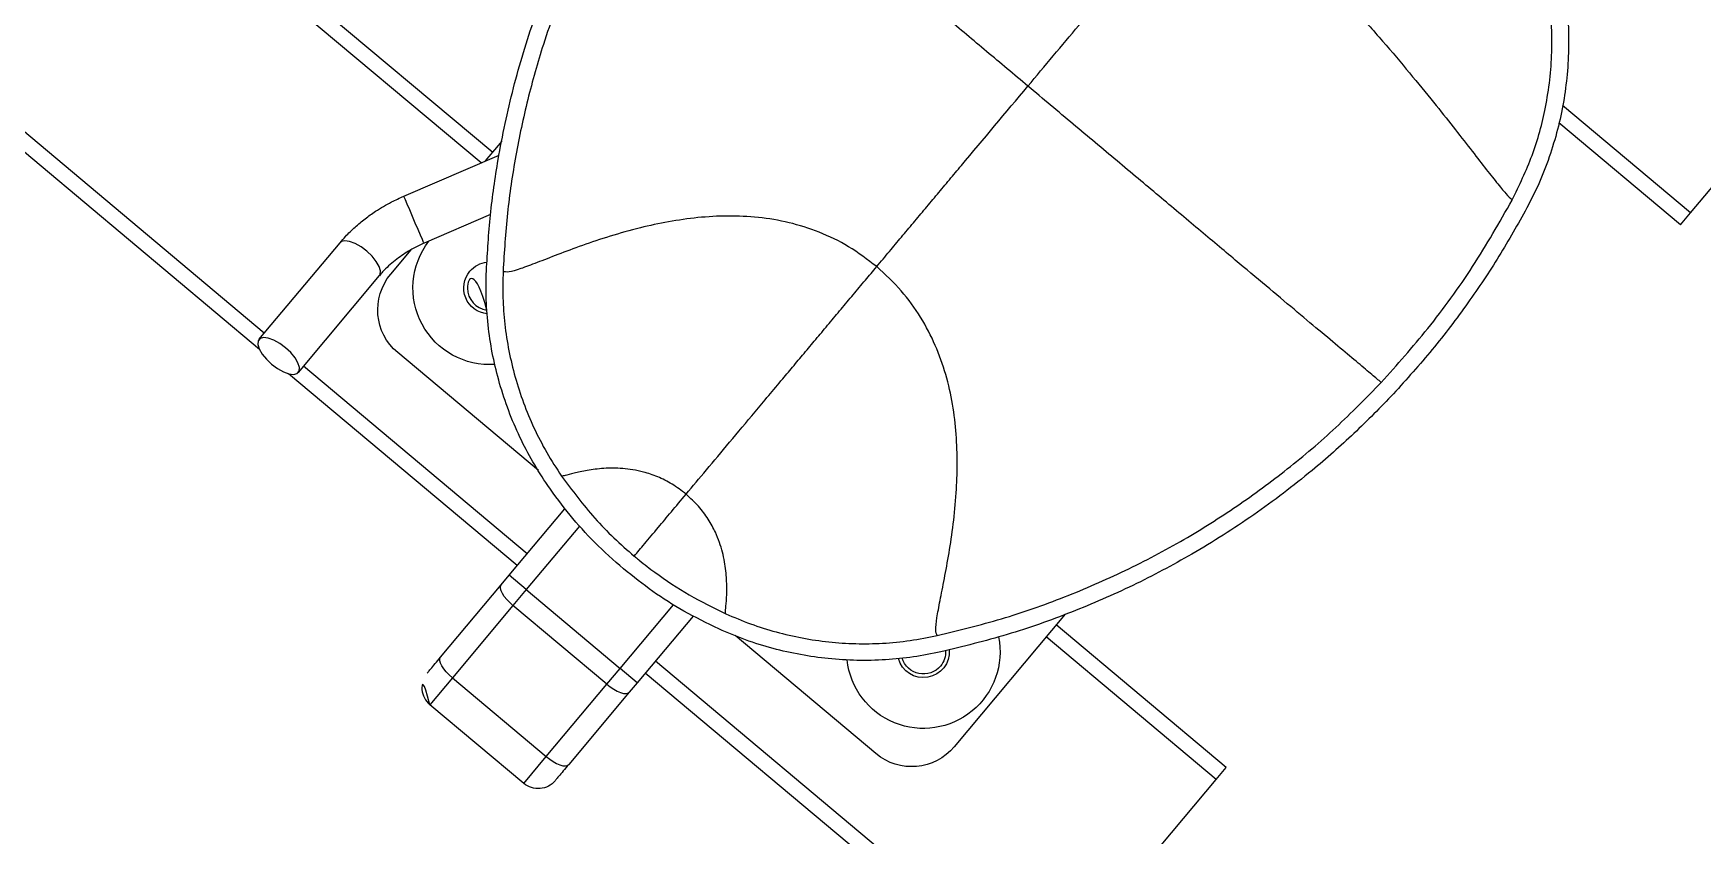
# Model space of a CAD drawing. Header units: metres. Extents: x 822482 to 822767, y 9662202 to 9662512.
# Drawn here: x 822652.085 to 822652.3893, y 9662449.8972 to 9662450.0434 of the extents above; entities that cross this region are included whole.
import ezdxf

# ---------------------------------------------------------------- set-up
doc = ezdxf.new("R2010")
doc.units = ezdxf.units.M
doc.layers.add('ARQ_NE_EQUIPAMENTOS', color=7, linetype='Continuous')

# ---------------------------------------------------------------- blocks, each defined once
blk = doc.blocks.new('fermentadora')
at = {"color": 8, "linetype": 'Continuous', "lineweight": 25}
for p, q in [((2278.13254987267, 2191.80699158904), (2278.132511578493, 2191.714780204069)), ((2278.135393413354, 2191.806990408154), (2278.135355119176, 2191.714779023184)), ((2278.135393413354, 2191.806990408154), (2278.184545736035, 2191.80696999584)), ((2278.184545736035, 2191.80696999584), (2278.1845289507, 2191.766551346891)), ((2278.184545736035, 2191.80696999584), (2278.187389246453, 2191.806968814968)), ((2278.187389246453, 2191.806968814968), (2278.187372461119, 2191.766550166018)), ((2278.316363321112, 2191.806915253728), (2278.316351302341, 2191.777974366545)), ((2278.316363321112, 2191.806915253728), (2278.319206846663, 2191.806914072849)), ((2278.319206846663, 2191.806914072849), (2278.319194205123, 2191.77647357229)), ((2278.319206846663, 2191.806914072849), (2278.368359169344, 2191.806893660535)), ((2278.300737095041, 2191.783452245679), (2278.300718052081, 2191.783456218377)), ((2278.300097526829, 2191.780473440883), (2278.300116395788, 2191.780469528788)), ((2278.189903040722, 2191.766549115101), (2278.158429470479, 2191.766562185662)), ((2278.148269808984, 2191.756410959011), (2278.148255901655, 2191.722922473873)), ((2278.127943778271, 2191.714782101016), (2278.110754874012, 2191.714789239342)), ((2278.130206764876, 2191.714781161228), (2278.127943778271, 2191.714782101016)), ((2278.130206764876, 2191.714781161228), (2278.130205077911, 2191.710718992678)), ((2278.146041300208, 2191.714774585353), (2278.130206764876, 2191.714781161228)), ((2278.102860744712, 2191.71073034842), (2278.102851466387, 2191.688388383565)), ((2278.102860744712, 2191.71073034842), (2278.109244539399, 2191.710727697314)), ((2278.109235261074, 2191.688385732459), (2278.109244539399, 2191.710727697314)), ((2278.109244539399, 2191.710727697314), (2278.126433443658, 2191.710720558988)), ((2278.126433443658, 2191.710720558988), (2278.126424165333, 2191.688378594133)), ((2278.126433443658, 2191.710720558988), (2278.130205077911, 2191.710718992678)), ((2278.130195799586, 2191.688377027823), (2278.130205077911, 2191.710718992678)), ((2278.130205077911, 2191.710718992678), (2278.145323151635, 2191.710712699208)), ((2278.109235261074, 2191.688385732459), (2278.102851466387, 2191.688388383565)), ((2278.126424165333, 2191.688378594133), (2278.109235261074, 2191.688385732459)), ((2278.130195799586, 2191.688377027823), (2278.126424165333, 2191.688378594133)), ((2278.130195799586, 2191.688377027823), (2278.130194112615, 2191.684314844141)), ((2278.145313964113, 2191.688370749448), (2278.130195799586, 2191.688377027823)), ((2278.110742221751, 2191.684322922255), (2278.12793112601, 2191.684315783929)), ((2278.12793112601, 2191.684315783929), (2278.130194112615, 2191.684314844141)), ((2278.130194112615, 2191.684314844141), (2278.146028844673, 2191.684308268184)), ((2278.132498926231, 2191.684313886982), (2278.132476325208, 2191.629891209506)), ((2278.135342466915, 2191.684312706097), (2278.135320367633, 2191.6310982073)), ((2278.148236475591, 2191.67614501446), (2278.148222573878, 2191.642670050462)), ((2278.17836768014, 2191.639481583657), (2278.16657039065, 2191.633549240492)), ((2278.170767770312, 2191.625202159677), (2278.187688108387, 2191.633710653886)), ((2278.156811643103, 2191.631089282255), (2278.133801762614, 2191.631098837956)), ((2278.158373800532, 2191.632510396533), (2278.16418209549, 2191.632507984424)), ((2278.18447311232, 2191.632093976483), (2278.184441354881, 2191.555622887439)), ((2278.185278995507, 2191.632499223158), (2278.189978556868, 2191.632497271492)), ((2278.187316791171, 2191.632498376889), (2278.187284865299, 2191.555621706567)), ((2278.132473448663, 2191.622964564067), (2278.132406859946, 2191.462620661958)), ((2278.133797882587, 2191.62175583516), (2278.156807763076, 2191.621746279458)), ((2278.135316487606, 2191.621755204503), (2278.13525040063, 2191.462619481073))]:
    blk.add_line(p, q, dxfattribs=at)
at = {"color": 8, "linetype": 'Continuous', "lineweight": 25, "flags": 128}
for points in [[(2278.109244539399, 2191.710727697314), (2278.109273862921, 2191.711520173976), (2278.109360012525, 2191.71228216474), (2278.10949973764, 2191.712984404152), (2278.10968760952, 2191.713599897576), (2278.109916415131, 2191.714104980332), (2278.110177399673, 2191.714480270956), (2278.110460508972, 2191.714711306681), (2278.110754874012, 2191.714789239342)], [(2278.126433443658, 2191.710720558988), (2278.12646276718, 2191.711513035649), (2278.126548947049, 2191.712275026402), (2278.126688641899, 2191.712977265826), (2278.126876513779, 2191.71359275925), (2278.127105349655, 2191.714097841993), (2278.127366334198, 2191.714473132617), (2278.127649443496, 2191.714704168342), (2278.127943778271, 2191.714782101016)], [(2278.109235261074, 2191.688385732459), (2278.10926392637, 2191.687593216584), (2278.109349443054, 2191.686831154528), (2278.10948858486, 2191.686128799306), (2278.109675945463, 2191.685513150053), (2278.109904331486, 2191.685007877432), (2278.110165004232, 2191.684632370171), (2278.110447921541, 2191.684401099381), (2278.110742221751, 2191.684322922255)], [(2278.126424165333, 2191.688378594133), (2278.126452830629, 2191.687586078257), (2278.126538377579, 2191.686824016189), (2278.126677489119, 2191.68612166098), (2278.126864849722, 2191.685506011727), (2278.12709326601, 2191.685000739093), (2278.127353938757, 2191.684625231832), (2278.127636856065, 2191.684393961043), (2278.12793112601, 2191.684315783929)], [(2278.16657039065, 2191.633549240492), (2278.166655396964, 2191.63338018711), (2278.166903551303, 2191.632886709852), (2278.167294728534, 2191.632108790329), (2278.167797251646, 2191.631109454614), (2278.168370401667, 2191.629969657321), (2278.168967759295, 2191.628781742849), (2278.169540909319, 2191.627641953121), (2278.170043432431, 2191.626642617407), (2278.170434609662, 2191.625864697884), (2278.170682748869, 2191.625371220632), (2278.170767770312, 2191.625202159677), (2278.170767770315, 2191.625202167244)], [(2278.131825539227, 2191.626428160235), (2278.131906077682, 2191.627744240268), (2278.132140018273, 2191.628953630989), (2278.132508404336, 2191.629958363052), (2278.132981451003, 2191.630677026873), (2278.133520757357, 2191.631051407443), (2278.134082698113, 2191.631051174076), (2278.134621723596, 2191.63067634569), (2278.135094142931, 2191.629957289229), (2278.135461724628, 2191.628952251528), (2278.135694645518, 2191.627742666926), (2278.135774075711, 2191.62642652046), (2278.135693552389, 2191.625110440421), (2278.135459626927, 2191.623901042127), (2278.135091210603, 2191.622896317644), (2278.134618194198, 2191.622177646243), (2278.134078857578, 2191.621803265686), (2278.133516916822, 2191.621803499053), (2278.132977921605, 2191.622178327427), (2278.132505472006, 2191.622897391467), (2278.132137920572, 2191.623902421588), (2278.131904984552, 2191.625112013763), (2278.131825539227, 2191.626428160235)], [(2278.156811643103, 2191.631089282255), (2278.157062090117, 2191.631051437081), (2278.157603514856, 2191.630696537577), (2278.158080632635, 2191.629995010496), (2278.15845478765, 2191.629003672804), (2278.158695656887, 2191.627802839217), (2278.158783744323, 2191.626489798943), (2278.158711906059, 2191.625170923298), (2278.158485967193, 2191.623953062461), (2278.158124218836, 2191.622934874595), (2278.157655977188, 2191.62219885904), (2278.157119189767, 2191.621804630776), (2278.156807763076, 2191.621746279458)]]:
    blk.add_lwpolyline(points, dxfattribs=at)
at = {"color": 8, "linetype": 'Continuous', "lineweight": 25}
for centre, radius, start, end in [((2278.15842525086, 2191.756406747771), 0.01015543950115234, 89.97620581736042, 179.9762058147937), ((2278.168070724495, 2191.751121913136), 0.01397896247333621, 38.85130042877408, 223.8502930325698), ((2278.168070724495, 2191.751121913136), 0.004722279368035882, 45.87450394909806, 214.6688963655328), ((2278.168070724495, 2191.751121913136), 0.004062175800460899, 89.9762058173599, 213.1902693058062), ((2278.168070724495, 2191.751121913136), 0.004062175800460706, 47.44954659877264, 89.9762058173599), ((2278.106922906712, 2191.710728654322), 0.004062175800461283, 89.9762058109458, 179.9762058173599), ((2278.106913628387, 2191.688386689346), 0.004062175800461283, 179.9762058109458, 269.9762058173599), ((2278.168027875505, 2191.647942656702), 0.01397896247333626, 136.0882296456662, 267.5110262276632), ((2278.168027875505, 2191.647942656702), 0.004722279368035737, 145.2368644447983, 269.9762058136356), ((2278.168027875505, 2191.647942656702), 0.004062175800461196, 146.8692875023291, 312.2333666833638), ((2278.158378015753, 2191.642665835166), 0.01015543950115234, 179.9762058173604, 269.9762058147937), ((2278.168027875505, 2191.647942656702), 0.004722279368035903, 269.9762058136356, 314.0614350749769)]:
    blk.add_arc(centre, radius, start, end, dxfattribs=at)
for points, knots in [([(2278.259129493288, 2191.786584305989), (2278.255743814308, 2191.786335501239), (2278.248972464347, 2191.785837892326), (2278.237851860663, 2191.784118460738), (2278.22583988884, 2191.781401836015), (2278.213462491196, 2191.777483206988), (2278.201802921279, 2191.772749582713), (2278.190814496686, 2191.767265518156), (2278.180146081808, 2191.760968638836), (2278.173441419618, 2191.756050456456), (2278.170089206666, 2191.753591451929)], [0, 0, 0, 0, 0.105643205681298, 0.2112861617414621, 0.3499550157745851, 0.4886236021205566, 0.6149558950985109, 0.7412882488436988, 0.8706486831528575, 1, 1, 1, 1]), ([(2278.300718052081, 2191.783456218377), (2278.297389062236, 2191.784086411345), (2278.290717711224, 2191.785349328534), (2278.28041164254, 2191.786442921182), (2278.269862409747, 2191.786969803901), (2278.262712443916, 2191.78671299608), (2278.259129493288, 2191.786584305989)], [0, 0, 0, 0, 0.2429775717391287, 0.4869310946399301, 0.7428937982862848, 1, 1, 1, 1]), ([(2278.171948568503, 2191.751178014385), (2278.175196652443, 2191.753558727634), (2278.181712515142, 2191.758334589634), (2278.192135716099, 2191.764515028249), (2278.202986074703, 2191.769943183759), (2278.213999722128, 2191.774413200745), (2278.225097918282, 2191.777986351263), (2278.236264325679, 2191.780694670063), (2278.247678481638, 2191.782652470421), (2278.25542418324, 2191.783245692976), (2278.259297036206, 2191.78354230442)], [0, 0, 0, 0, 0.1277298705403406, 0.2562342337167637, 0.3839549337315438, 0.5124323237208233, 0.6330156358601706, 0.7535989459145316, 0.8767994040991077, 1, 1, 1, 1]), ([(2278.259297036206, 2191.78354230442), (2278.259296757004, 2191.782869993526), (2278.259296203478, 2191.781537116622), (2278.259294816361, 2191.77819697461), (2278.259293065478, 2191.773980894366), (2278.259290939332, 2191.768861189418), (2278.259288477462, 2191.762933070544), (2278.259285705509, 2191.756258280516), (2278.259282550959, 2191.748662205325), (2278.25927900988, 2191.740135378599), (2278.259275090124, 2191.730696707416), (2278.259270939024, 2191.72070096754), (2278.259266594203, 2191.710238752802), (2278.259263628856, 2191.703098274376), (2278.259262132217, 2191.699494405058)], [0, 0, 0, 0, 0.08251198442158915, 0.1635825319780864, 0.2436109586859005, 0.3229202293528626, 0.4017729109517527, 0.480385792527327, 0.5589521350751999, 0.6455360749698956, 0.7325636092130211, 0.8203601421934189, 0.9093340063050152, 0.9999999999999999, 0.9999999999999999, 0.9999999999999999, 0.9999999999999999]), ([(2278.259297036206, 2191.78354230442), (2278.263622232135, 2191.783672875565), (2278.272601906083, 2191.783943958385), (2278.286275225949, 2191.78296667286), (2278.295477944529, 2191.781306709556), (2278.300097526829, 2191.780473440883)], [0, 0, 0, 0, 0.3163736105605038, 0.6568331042116936, 1, 1, 1, 1]), ([(2278.338901924507, 2191.75915973127), (2278.337851355752, 2191.760496318591), (2278.33575026401, 2191.763169435004), (2278.332180096044, 2191.766881778942), (2278.328307070493, 2191.770339177845), (2278.324160187737, 2191.773466008936), (2278.319812898022, 2191.776222916194), (2278.31526037693, 2191.778628480853), (2278.31048493576, 2191.780668002307), (2278.305625563501, 2191.782321024104), (2278.302331142524, 2191.783083373317), (2278.300737095041, 2191.783452245679)], [0, 0, 0, 0, 0.1102705617183889, 0.2205363193937673, 0.3337161312399579, 0.4468960545734013, 0.5571748594037497, 0.6674538086057352, 0.7806627426893379, 0.8938708789350939, 1, 1, 1, 1]), ([(2278.310886652225, 2191.699472966072), (2278.310848436603, 2191.702661413874), (2278.310772362825, 2191.709008484984), (2278.310195281402, 2191.718330663039), (2278.309364187262, 2191.72730172489), (2278.30830993212, 2191.73584571605), (2278.307109375011, 2191.743888164538), (2278.305826323349, 2191.751354601924), (2278.304563597585, 2191.75798167295), (2278.303382016757, 2191.763763544134), (2278.302328226749, 2191.768707500407), (2278.301416214698, 2191.77293061118), (2278.300705256031, 2191.776350644982), (2278.300215503736, 2191.778995147947), (2278.300149482126, 2191.779977319393), (2278.300116395788, 2191.780469528788)], [0, 0, 0, 0, 0.08042245483621337, 0.1600926442651132, 0.2395328261724739, 0.3190527871245546, 0.3987896548055023, 0.4787553380110707, 0.5588810400677333, 0.6323887322017293, 0.7058721037032818, 0.7792962437678175, 0.8526897180864735, 0.9261763258967689, 1, 1, 1, 1]), ([(2278.300116395788, 2191.780469528788), (2278.30299565643, 2191.779741538039), (2278.308818069949, 2191.778269402061), (2278.315826649868, 2191.775012850882), (2278.321316807941, 2191.771712792992), (2278.325463778007, 2191.768718622331), (2278.329373617978, 2191.76535009565), (2278.333113578709, 2191.761574551548), (2278.335327344293, 2191.75877165904), (2278.336464964542, 2191.757331295481)], [0, 0, 0, 0, 0.2020718259472027, 0.4086277268264125, 0.5235523293125339, 0.6384770488532069, 0.756732811786065, 0.8749887154823285, 1, 1, 1, 1]), ([(2278.170089206666, 2191.753591451929), (2278.168764419172, 2191.75252676155), (2278.166115066255, 2191.750397559264), (2278.16243269299, 2191.746800205513), (2278.159015397194, 2191.742895994515), (2278.155927565314, 2191.738720186275), (2278.153200462732, 2191.73433476625), (2278.150838506574, 2191.729738232427), (2278.148804331943, 2191.724920157676), (2278.147784166226, 2191.721562112859), (2278.14727235284, 2191.719877394132)], [0, 0, 0, 0, 0.1230497362273546, 0.2460788458867197, 0.3722984851439534, 0.4985184264932447, 0.6218287786239862, 0.745934105733896, 0.8725360758147929, 1, 1, 1, 1]), ([(2278.150207607774, 2191.719061153603), (2278.150681158531, 2191.720622280142), (2278.15162825889, 2191.723744529413), (2278.153518115568, 2191.72826485188), (2278.155739370982, 2191.73262752206), (2278.15831177574, 2191.736800478871), (2278.161213138036, 2191.740757893831), (2278.164456913652, 2191.744503810329), (2278.168020640754, 2191.748016293744), (2278.170639181295, 2191.750124044753), (2278.171948568503, 2191.751178014385)], [0, 0, 0, 0, 0.1239659146649516, 0.247931526880397, 0.3718970837636723, 0.4958630370783372, 0.6202109333833101, 0.7445591602739505, 0.8722681726847722, 0.9999999999999999, 0.9999999999999999, 0.9999999999999999, 0.9999999999999999]), ([(2278.171948568503, 2191.751178014385), (2278.172078322678, 2191.75089863611), (2278.172339541571, 2191.750336196526), (2278.174276991534, 2191.749081797732), (2278.177074739698, 2191.747502356356), (2278.180663082407, 2191.745544789701), (2278.184814091233, 2191.743192225053), (2278.189348320941, 2191.740416873289), (2278.193882611189, 2191.737324576663), (2278.198229219837, 2191.733952650852), (2278.202251519368, 2191.730352979635), (2278.206025437959, 2191.726347807496), (2278.209422207237, 2191.721912359214), (2278.212317380257, 2191.717017854043), (2278.214550137088, 2191.711635142719), (2278.216056527172, 2191.705742170572), (2278.216249691401, 2191.701618138055), (2278.216348329509, 2191.699512226596)], [0, 0, 0, 0, 0.06999660620898257, 0.1409159753128827, 0.2134475752067941, 0.2876141046992308, 0.3629803713131877, 0.438829955722806, 0.5143158762016321, 0.5794004066775255, 0.6430569921684598, 0.7049429950137095, 0.7649676657486448, 0.8234100786721686, 0.8810487922001119, 0.939258308357396, 1, 1, 1, 1]), ([(2278.14727235284, 2191.719877394132), (2278.146697450705, 2191.717559963406), (2278.145585803721, 2191.713078913994), (2278.144674998501, 2191.70626150901), (2278.144554088399, 2191.701787698929), (2278.144493397494, 2191.699542067006)], [0, 0, 0, 0, 0.3478781531764124, 0.6726670084614671, 1, 1, 1, 1]), ([(2278.147540020123, 2191.699540801784), (2278.147540020133, 2191.699540827005), (2278.147540020175, 2191.69954092789), (2278.147540020337, 2191.699541316298), (2278.147540020972, 2191.699542849753), (2278.147540023583, 2191.699548973486), (2278.147540031163, 2191.699573478513), (2278.147540171438, 2191.699671498804), (2278.147541285109, 2191.700063577482), (2278.147557910667, 2191.701632251318), (2278.147727005853, 2191.705618786653), (2278.148415645628, 2191.711785141125), (2278.149610287343, 2191.716635817262), (2278.150207607774, 2191.719061153603)], [0, 0, 0, 0, 3.830102034086251e-06, 1.5320408136345e-05, 5.898357132492827e-05, 0.0002367003057065303, 0.0009452691820124867, 0.003780311639037689, 0.01512204713654267, 0.06048661873440919, 0.2419994297470057, 0.6209999847652502, 1, 1, 1, 1]), ([(2278.150207607774, 2191.719061153603), (2278.150322899316, 2191.718943328094), (2278.15056147, 2191.718699513918), (2278.152037843366, 2191.717705935902), (2278.153954701676, 2191.716230806407), (2278.156173255838, 2191.714194500748), (2278.158398667634, 2191.711580494791), (2278.160195333382, 2191.708641921398), (2278.161394333302, 2191.705604782399), (2278.162109444043, 2191.702685701752), (2278.162201816648, 2191.700595644786), (2278.16224870668, 2191.699534693459)], [0, 0, 0, 0, 0.1224796544939835, 0.2534449150033779, 0.3888742294497213, 0.5236207655657674, 0.6527862243138679, 0.7732214875549803, 0.8490549844018399, 0.9233775360433003, 0.9999999999999999, 0.9999999999999999, 0.9999999999999999, 0.9999999999999999]), ([(2278.110754874012, 2191.714789239342), (2278.110224551104, 2191.714789459579), (2278.109139522737, 2191.714789910176), (2278.10790282838, 2191.714790423759), (2278.107076529293, 2191.71479076691), (2278.106974469577, 2191.714790809295), (2278.106924585094, 2191.714790830011)], [0, 0, 0, 0, 0.2443847257858028, 0.5000054795884821, 0.7556139770407028, 1, 1, 1, 1]), ([(2278.144493397494, 2191.699542067006), (2278.144559367101, 2191.697155301097), (2278.144686927817, 2191.69254018236), (2278.145632958153, 2191.685727575393), (2278.146713222949, 2191.681384463776), (2278.147255461896, 2191.679204438768)], [0, 0, 0, 0, 0.3478783526419523, 0.6726675192972351, 1, 1, 1, 1]), ([(2278.150191393765, 2191.68001824107), (2278.14944063034, 2191.683196129396), (2278.147925167613, 2191.689610894879), (2278.147538640264, 2191.696219330826), (2278.147540020113, 2191.699540776562), (2278.147540020123, 2191.699540801784)], [0, 0, 0, 0, 0.4954002072275173, 0.9999961683357206, 1, 1, 1, 1]), ([(2278.147540020123, 2191.699540801784), (2278.148462698303, 2191.699540418607), (2278.150312045627, 2191.699539650598), (2278.153992320132, 2191.699538122228), (2278.157962656627, 2191.699536473399), (2278.160822593729, 2191.699535285705), (2278.16224870668, 2191.699534693459)], [0, 0, 0, 0, 0.2795261435921106, 0.5602613528350678, 0.7807235064635268, 1, 1, 1, 1]), ([(2278.16224870668, 2191.699534693459), (2278.162200935466, 2191.698473781444), (2278.162106826946, 2191.696383801921), (2278.161389291941, 2191.693465316233), (2278.160187769868, 2191.690429174139), (2278.158388664037, 2191.687492094023), (2278.156161081884, 2191.684879937336), (2278.153940837187, 2191.682845475053), (2278.152022754334, 2191.681371938158), (2278.150545556237, 2191.680379586722), (2278.15030678313, 2191.68013597078), (2278.150191393765, 2191.68001824107)], [0, 0, 0, 0, 0.07662246395669961, 0.15094501559816, 0.2267785124450195, 0.347213775686132, 0.4763792344342326, 0.6111257705502787, 0.746555084996622, 0.8775203455060164, 0.9999999999999999, 0.9999999999999999, 0.9999999999999999, 0.9999999999999999]), ([(2278.16224870668, 2191.699534693459), (2278.164133411519, 2191.699533910766), (2278.167926782978, 2191.699532335429), (2278.17453111827, 2191.699529592735), (2278.18176408788, 2191.699526588978), (2278.188012718808, 2191.699523994003), (2278.192871222927, 2191.69952197633), (2278.196140348741, 2191.699520618705), (2278.19946315578, 2191.699519238787), (2278.202831428696, 2191.699517839988), (2278.206236077416, 2191.699516426082), (2278.209669091016, 2191.699515000396), (2278.213038046597, 2191.699513601313), (2278.215274804158, 2191.699512672417), (2278.216348329509, 2191.699512226596)], [0, 0, 0, 0, 0.1386789361502993, 0.2791210100865894, 0.4207388340753714, 0.5627883537378215, 0.6185678161887154, 0.6742507379687948, 0.7297927119499916, 0.7851483596581201, 0.8402745336302174, 0.8951278017912807, 0.9496668904094151, 1, 1, 1, 1]), ([(2278.216348329509, 2191.699512226596), (2278.216247942321, 2191.69740639779), (2278.216051352846, 2191.693282527133), (2278.214540068734, 2191.687390808187), (2278.212302841936, 2191.682009953186), (2278.209403604666, 2191.677117854364), (2278.206003152599, 2191.672685228855), (2278.202225908698, 2191.668683192708), (2278.198200620845, 2191.665086863189), (2278.193851212732, 2191.661718550168), (2278.189314358197, 2191.65863001512), (2278.184777819874, 2191.655858454736), (2278.18062486102, 2191.653509328299), (2278.177034895309, 2191.651554719048), (2278.174235834383, 2191.649977619415), (2278.172297343788, 2191.648724825855), (2278.172035657781, 2191.648162604014), (2278.171905671579, 2191.647883333897)], [0, 0, 0, 0, 0.06074169212105339, 0.1189512087368415, 0.1765899227187925, 0.2350323361026548, 0.2950570073103917, 0.3569430106431044, 0.420599596635448, 0.4856841276239984, 0.561170048697411, 0.6370195819778293, 0.7123858712210145, 0.7865524384444282, 0.859084023577152, 0.930003393239669, 1, 1, 1, 1]), ([(2278.216348329509, 2191.699512226596), (2278.217559463601, 2191.699511723628), (2278.219899466848, 2191.699510751856), (2278.223375402464, 2191.699509308345), (2278.226773593565, 2191.699507897121), (2278.230176884488, 2191.699506483779), (2278.233584752778, 2191.699505068536), (2278.236997113614, 2191.699503651428), (2278.245535446578, 2191.69950010557), (2278.252970889321, 2191.699497017728), (2278.259262132217, 2191.699494405058)], [0, 0, 0, 0, 0.08532157369692528, 0.1648477744294954, 0.2443842299699907, 0.3239287289740706, 0.403478857178128, 0.4830313154252183, 0.5625848147838384, 1, 1, 1, 1]), ([(2278.259262132217, 2191.699494405058), (2278.259260770341, 2191.696215042799), (2278.259258070371, 2191.689713584942), (2278.259254102131, 2191.680158165959), (2278.259250287905, 2191.670973609107), (2278.259246655973, 2191.662228011933), (2278.259243234607, 2191.653989451881), (2278.259240051902, 2191.646325579284), (2278.259237038699, 2191.639069864498), (2278.259234258479, 2191.632375166669), (2278.259231784491, 2191.626417868733), (2278.259229754156, 2191.621528874744), (2278.259228157345, 2191.617683794565), (2278.259227539875, 2191.616196943454), (2278.259227228231, 2191.615446513262)], [0, 0, 0, 0, 0.08251177548077061, 0.1635826690788737, 0.2436112527101865, 0.3229204190489153, 0.4017728500327702, 0.4803857036723868, 0.5589522846050654, 0.6455360673659534, 0.7325636863233295, 0.8203606974670938, 0.9093340581718993, 1, 1, 1, 1]), ([(2278.259262132217, 2191.699494405058), (2278.264071782887, 2191.699492407673), (2278.273693104501, 2191.699488412065), (2278.285872511389, 2191.699483354117), (2278.295760600808, 2191.699479247723), (2278.303333252004, 2191.6994761029), (2278.308374869471, 2191.699474009183), (2278.310886652225, 2191.699472966072)], [0, 0, 0, 0, 0.2802244195839949, 0.5605665462169732, 0.707413807611276, 0.854230719248506, 1, 1, 1, 1]), ([(2278.106911932832, 2191.684324512924), (2278.106961817316, 2191.684324492208), (2278.107063877032, 2191.684324449824), (2278.107890176118, 2191.684324106673), (2278.109126870476, 2191.68432359309), (2278.110211898843, 2191.684323142491), (2278.110742221751, 2191.684322922255)], [0, 0, 0, 0, 0.2443860229592973, 0.499994520411518, 0.7556152742141974, 1, 1, 1, 1]), ([(2278.147255461896, 2191.679204438768), (2278.147747352718, 2191.677576948945), (2278.148731134871, 2191.674321967619), (2278.150709758665, 2191.669565786022), (2278.153060009879, 2191.664935186998), (2278.155788246027, 2191.660512705332), (2278.158842798264, 2191.656349382213), (2278.162226954811, 2191.652448486123), (2278.165938876358, 2191.648769822797), (2278.16867275319, 2191.646573368354), (2278.170044305842, 2191.645471433956)], [0, 0, 0, 0, 0.1230852020388759, 0.2461705312355006, 0.3725285379877491, 0.4988864845143148, 0.622110844975542, 0.7461278797235796, 0.8726354545206759, 1, 1, 1, 1]), ([(2278.171905671579, 2191.647883333897), (2278.170658171037, 2191.648886837406), (2278.168163386838, 2191.650893669958), (2278.164692582892, 2191.654278712884), (2278.161469078128, 2191.657949895392), (2278.15853003892, 2191.661903466443), (2278.155912370418, 2191.666089062249), (2278.153629318853, 2191.670514160889), (2278.151666000159, 2191.675156564834), (2278.150684065236, 2191.678393936991), (2278.150191393765, 2191.68001824107)], [0, 0, 0, 0, 0.1216690614396923, 0.2433169700783474, 0.368043542547916, 0.4927701996999334, 0.6174453370287922, 0.7429420248634886, 0.8710249247042928, 1, 1, 1, 1]), ([(2278.259227228231, 2191.615446513262), (2278.254884951275, 2191.615793700434), (2278.246170248615, 2191.616490485324), (2278.233280005393, 2191.618903896408), (2278.220596225941, 2191.622309171726), (2278.209094384369, 2191.626469709768), (2278.198737773055, 2191.63110921925), (2278.189464728961, 2191.636041191904), (2278.180450552389, 2191.641565345786), (2278.174753906592, 2191.645777381181), (2278.171905671579, 2191.647883333897)], [0, 0, 0, 0, 0.1381538409446789, 0.2772668941138395, 0.4154207026737761, 0.5545338128469527, 0.6649023904288535, 0.7752711521173367, 0.8876390430782375, 1, 1, 1, 1]), ([(2278.170044305842, 2191.645471433956), (2278.172771966622, 2191.643449736578), (2278.17822744421, 2191.639406226176), (2278.187783410815, 2191.633464575397), (2278.19865686187, 2191.627686797246), (2278.210593613886, 2191.622585508845), (2278.222518606845, 2191.618569062306), (2278.234425338338, 2191.615555585366), (2278.246622002374, 2191.613380925752), (2278.254912107383, 2191.612730061324), (2278.259057158756, 2191.612404629199)], [0, 0, 0, 0, 0.1056536972027003, 0.2113134379888614, 0.3499453045752429, 0.4885770497406311, 0.6149215892378388, 0.7412660724800597, 0.8706330715338071, 1, 1, 1, 1]), ([(2278.16657039065, 2191.633549240492), (2278.165894478435, 2191.633230204382), (2278.16494125065, 2191.632780273048), (2278.163491760334, 2191.632246487025), (2278.162243430803, 2191.631852373789), (2278.160761052501, 2191.631489766336), (2278.15923521768, 2191.63123377104), (2278.157898414416, 2191.631097698979), (2278.157113242973, 2191.631103484635), (2278.156820078859, 2191.631105644859)], [0, 0, 0, 0, 0.2102193035996101, 0.2964687967713265, 0.4387915872046212, 0.5856314022391851, 0.7419562383199596, 0.9036526717352719, 1, 1, 1, 1]), ([(2278.156814962045, 2191.621772516719), (2278.157314927914, 2191.621770210681), (2278.1586087915, 2191.621764242876), (2278.16071331218, 2191.621995171572), (2278.163069754162, 2191.622416927661), (2278.16515033046, 2191.622961252232), (2278.166966994367, 2191.623559871226), (2278.168783014315, 2191.624254180238), (2278.170030499423, 2191.624850016822), (2278.170767770312, 2191.625202159677)], [0, 0, 0, 0, 0.1082128515060796, 0.2800444526166392, 0.4456024759898272, 0.6062356239234343, 0.7209456642877733, 0.8350772790617653, 0.9999999999999999, 0.9999999999999999, 0.9999999999999999, 0.9999999999999999])]:
    blk.add_open_spline(points, degree=3, knots=knots, dxfattribs=at)
blk = doc.blocks.new('A$C8f1b9c42')
at = {"layer": 'ARQ_NE_EQUIPAMENTOS', "lineweight": 0, "transparency": 33554687, "xscale": -1, "rotation": 90}
blk.add_blockref('fermentadora', (2561.466169543564, 2025.13864565827), dxfattribs=at)

msp = doc.modelspace()

# ---------------------------------------------------------------- block references
at = {"ltscale": 10, "rotation": 140.0090103764572}
msp.add_blockref('A$C8f1b9c42', (822772.889044792, 9662018.469655523), dxfattribs=at)

doc.saveas('drawing.dxf')
